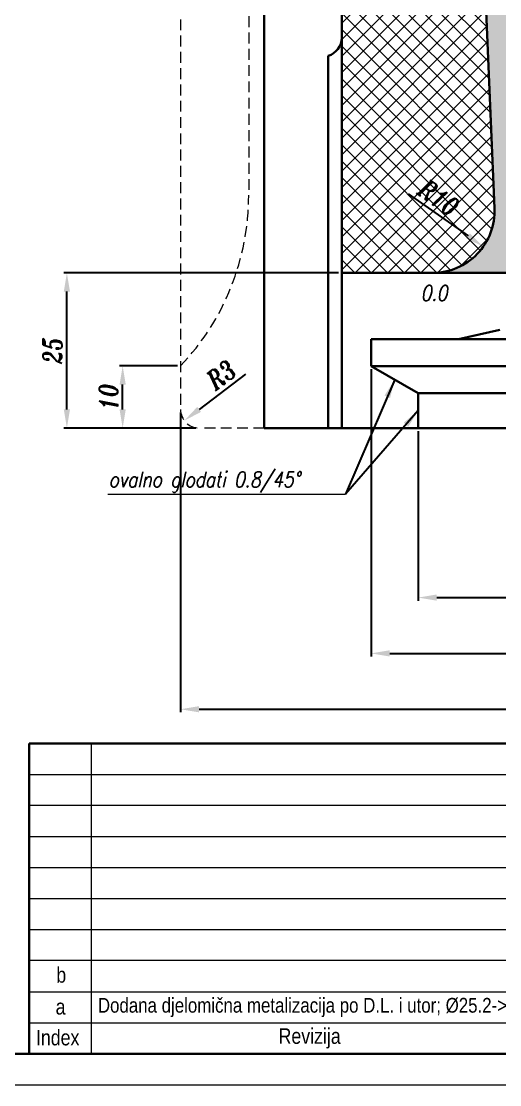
# Model space of a CAD drawing. Extents: x 459 to 1033, y 12 to 616.
# Drawn here: x 659.5 to 736.7, y 12.4 to 183.8 of the extents above; entities that cross this region are included whole.
import ezdxf

# ---------------------------------------------------------------- set-up
doc = ezdxf.new("R2010")
doc.units = 0
doc.header["$LTSCALE"] = 7
doc.header["$MEASUREMENT"] = 0
doc.linetypes.add('HIDDEN', pattern=[0.375, 0.25, -0.125])
doc.layers.get('0').update_dxf_attribs({"linetype": 'CONTINUOUS', "lineweight": 15})
for name, color, linetype, lineweight in [('2', 2, 'HIDDEN', 15), ('3', 3, 'CONTINUOUS', 30), ('8', 250, 'CONTINUOUS', 15)]:
    doc.layers.add(name, color=color, linetype=linetype, lineweight=lineweight)
doc.styles.add('ITALICT', font='ITALICT.shx', dxfattribs={"width": 0.8, "height": 3})
doc.styles.add('style2', font='swissc.ttf')
doc.dimstyles.get("Standard").update_dxf_attribs({"dimtxt": 3, "dimasz": 3, "dimexe": 0.5, "dimexo": 0.5, "dimgap": 0.8, "dimtad": 1, "dimdsep": 46, "dimtxsty": 'ITALICT', "dimcen": 0.09, "dimazin": 2, "dimtfac": 1, "dimtmove": 0, "dimatfit": 3, "dimfxl": 1, "dimtolj": 1, "dimtzin": 0, "dimarcsym": 0})

# ---------------------------------------------------------------- blocks, each defined once
blk = doc.blocks.new('*D10')
at = {"color": 0, "lineweight": -2, "transparency": 16777216}
for p, q in [((684.66, 128.22), (675.33, 128.22)), ((675.83, 121.22), (675.83, 125.22)), ((687.66, 118.22), (675.33, 118.22))]:
    blk.add_line(p, q, dxfattribs=at)
at = {"color": 0, "transparency": 16777216}
for points in [[(675.33, 125.22), (676.33, 125.22), (675.83, 128.22)], [(675.33, 121.22), (676.33, 121.22), (675.83, 118.22)]]:
    blk.add_solid(points, dxfattribs=at)
at = {"color": 0, "transparency": 16777216, "insert": (673.53, 123.22), "char_height": 3, "attachment_point": 5, "rotation": 90, "style": 'ITALICT'}
blk.add_mtext('\\A1;10', dxfattribs=at)
blk = doc.blocks.new('*D35')
at = {"color": 0, "lineweight": -2, "transparency": 16777216}
for p, q in [((710.66, 143.22), (666.33, 143.22)), ((666.83, 121.22), (666.83, 140.22)), ((675.33, 118.22), (666.33, 118.22))]:
    blk.add_line(p, q, dxfattribs=at)
at = {"color": 0, "transparency": 16777216}
for points in [[(666.33, 140.22), (667.33, 140.22), (666.83, 143.22)], [(666.33, 121.22), (667.33, 121.22), (666.83, 118.22)]]:
    blk.add_solid(points, dxfattribs=at)
at = {"color": 0, "transparency": 16777216, "insert": (664.53, 130.72), "char_height": 3, "attachment_point": 5, "rotation": 90, "style": 'ITALICT'}
blk.add_mtext('\\A1;25', dxfattribs=at)
blk = doc.blocks.new('*D41')
at = {"color": 0, "lineweight": -2, "transparency": 16777216}
for p, q in [((685.16, 120.72), (685.16, 72.39)), ((837.16, 120.72), (837.16, 72.39)), ((688.16, 72.89), (834.16, 72.89))]:
    blk.add_line(p, q, dxfattribs=at)
at = {"color": 0, "transparency": 16777216}
for points in [[(688.16, 73.39), (688.16, 72.39), (685.16, 72.89)], [(834.16, 73.39), (834.16, 72.39), (837.16, 72.89)]]:
    blk.add_solid(points, dxfattribs=at)
at = {"color": 0, "transparency": 16777216, "insert": (761.16, 75.19), "char_height": 3, "attachment_point": 5, "style": 'ITALICT'}
blk.add_mtext('\\A1;%%c152', dxfattribs=at)
blk = doc.blocks.new('*D50')
at = {"color": 0, "lineweight": -2, "transparency": 16777216}
for p, q in [((723.51, 117.72), (723.51, 90.39)), ((798.81, 117.72), (798.81, 90.39)), ((726.51, 90.89), (795.81, 90.89))]:
    blk.add_line(p, q, dxfattribs=at)
at = {"color": 0, "transparency": 16777216}
for points in [[(726.51, 91.39), (726.51, 90.39), (723.51, 90.89)], [(795.81, 91.39), (795.81, 90.39), (798.81, 90.89)]]:
    blk.add_solid(points, dxfattribs=at)
at = {"color": 0, "transparency": 16777216, "insert": (761.16, 94.18), "char_height": 3, "attachment_point": 5, "style": 'ITALICT'}
blk.add_mtext('\\A1;%%c75.3{}{\\H0.71x;\\C3;\\S+0.06^ +0.03;}', dxfattribs=at)
blk = doc.blocks.new('*D51')
at = {"color": 0, "lineweight": -2, "transparency": 16777216}
for p, q in [((715.91, 127.71), (715.91, 81.39)), ((806.41, 127.71), (806.41, 81.39)), ((718.91, 81.89), (803.41, 81.89))]:
    blk.add_line(p, q, dxfattribs=at)
at = {"color": 0, "transparency": 16777216}
for points in [[(718.91, 82.39), (718.91, 81.39), (715.91, 81.89)], [(803.41, 82.39), (803.41, 81.39), (806.41, 81.89)]]:
    blk.add_solid(points, dxfattribs=at)
at = {"color": 0, "transparency": 16777216, "insert": (761.16, 84.19), "char_height": 3, "attachment_point": 5, "style": 'ITALICT'}
blk.add_mtext('\\A1;%%c90.5', dxfattribs=at)
blk = doc.blocks.new('*D61')
at = {"color": 0, "lineweight": -2, "transparency": 16777216}
blk.add_line((695.67, 126.88), (688.16, 121.22), dxfattribs=at)
at = {"color": 0, "transparency": 16777216}
blk.add_solid([(687.86, 121.62), (688.47, 120.82), (685.77, 119.41)], dxfattribs=at)
at = {"color": 0, "transparency": 16777216, "insert": (691.73, 126.79), "char_height": 3, "attachment_point": 5, "rotation": 37.0367, "style": 'ITALICT'}
blk.add_mtext('\\A1;R3', dxfattribs=at)
blk = doc.blocks.new('*D188')
at = {"color": 0, "lineweight": -2, "transparency": 16777216}
blk.add_line((721.9, 155.98), (731.55, 149.19), dxfattribs=at)
at = {"color": 0, "transparency": 16777216}
blk.add_solid([(731.84, 149.6), (731.26, 148.79), (734, 147.47)], dxfattribs=at)
at = {"color": 0, "transparency": 16777216, "insert": (726.82, 155.33), "char_height": 3, "attachment_point": 5, "rotation": 324.8814, "style": 'ITALICT'}
blk.add_mtext('\\A1;R10', dxfattribs=at)

msp = doc.modelspace()

# ---------------------------------------------------------------- hatches: boundary and pattern name
at = {"layer": '8'}
h = msp.add_hatch(dxfattribs=at)
h.set_pattern_fill('ANSI37', color=256, scale=15)
h.paths.add_polyline_path([(732.3645, 301.5365, 0.02648553), (731.4506, 316.7508, -0.02824738), (730.8642, 327.121, 0.03896514), (728.6572, 355.3985, -0.0048727), (728.4246, 356.9797, 0.37483534), (718.5174, 365.621), (711.1642, 365.621), (711.1642, 143.221), (725.823, 143.221, 0.4267258), (735.814, 153.6462), (733.3148, 212.3734, -0.00887213), (732.8645, 230.5365)])
h.paths.add_polyline_path([(811.1642, 365.621), (803.8111, 365.621, 0.37483534), (793.9038, 356.9797, -0.0048727), (793.6713, 355.3985, 0.03896514), (791.4642, 327.121, -0.02824738), (790.8779, 316.7508, 0.02648553), (789.9639, 301.5365), (789.4639, 230.5365, -0.00887213), (789.0137, 212.3734), (786.5145, 153.6462, 0.4267258), (796.5055, 143.221), (811.1642, 143.221)])
h = msp.add_hatch(dxfattribs=at)
h.set_pattern_fill('DOTS', color=256, scale=15)
h.set_pattern_definition([(0, (741.7698, 165.5768), (0.46875, 0.9375), [0, -0.9375])])
h.paths.add_polyline_path([(745.5664, 206.717), (740.4448, 208.2529, -0.07996419), (739.2012, 208.0527), (733.4987, 208.0527), (733.6721, 203.9787), (739.2012, 203.9787, -1), (739.2012, 196.0527), (734.0093, 196.0527), (735.814, 153.6462, -0.4267258), (725.823, 143.221), (745.2658, 143.221), (745.0785, 147.621, -0.42672581), (747.9536, 150.621)])
h.paths.add_polyline_path([(739.2012, 203.9787), (733.6721, 203.9787), (734.0093, 196.0527), (739.2012, 196.0527, 1)], flags=17)
h.paths.add_polyline_path([(733.4003, 210.3654), (733.4987, 208.0527), (739.2012, 208.0527, 0.07996419), (740.4448, 208.2529)], flags=17)
h.paths.add_polyline_path([(744.3642, 301.621, 0.02648553), (743.3741, 318.1035, -0.02824738), (742.8642, 327.121, 0.03896514), (740.5119, 357.2604, -0.01390448), (740.0151, 361.121, -0.39854537), (736.7698, 364.1963, -0.00488407), (736.7071, 365.621), (718.5174, 365.621, -0.37483534), (728.4246, 356.9797, 0.0048727), (728.6572, 355.3985, -0.03896514), (730.8642, 327.121, 0.02824738), (731.4506, 316.7508, -0.02648553), (732.3645, 301.5365), (732.8645, 230.5365, 0.00887213), (733.3148, 212.3734), (733.4003, 210.3654), (745.5664, 206.717), (745.304, 212.8836, -0.00887213), (744.8642, 230.621)])
h.paths.add_polyline_path([(790.8779, 316.7508, 0.02824738), (791.4642, 327.121, -0.03896514), (793.6713, 355.3985, 0.0048727), (793.9038, 356.9797, -0.37483534), (803.8111, 365.621), (785.6214, 365.621, -0.00488407), (785.5587, 364.1963, -0.39854537), (782.3134, 361.121, -0.01390448), (781.8166, 357.2604, 0.03896514), (779.4642, 327.121, -0.02824738), (778.9544, 318.1035, 0.02648553), (777.9642, 301.621), (777.4642, 230.621, -0.00887213), (777.0245, 212.8836), (774.3749, 150.621, -0.42672581), (777.2499, 147.621), (777.0627, 143.221), (796.5055, 143.221, -0.4267258), (786.5145, 153.6462), (789.0137, 212.3734, 0.00887213), (789.4639, 230.5365), (789.9639, 301.5365, -0.02648553)])
h.paths.add_polyline_path([(739.3278, 254.9095), (739.3278, 262.2512), (736.7028, 262.2512), (736.7028, 254.9095)], flags=24)
h.paths.add_polyline_path([(741.4301, 246.0148), (741.4301, 254.122), (737.6801, 254.122), (737.6801, 246.0148)], flags=24)
h.paths.add_polyline_path([(785.1841, 246.0148), (785.1841, 254.122), (781.4341, 254.122), (781.4341, 246.0148)], flags=24)
h.paths.add_polyline_path([(783.0817, 254.9095), (783.0817, 262.2512), (780.4567, 262.2512), (780.4567, 254.9095)], flags=24)

# ---------------------------------------------------------------- linework, layer by layer
for p, q in [((673.45, 107.5836), (711.765, 107.5836)), ((670.7242, 67.3608), (670.7242, 17.3608)), ((660.7242, 62.3608), (874.4079, 62.3608)), ((874.4079, 57.3608), (660.7242, 57.3608)), ((660.7242, 52.3608), (829.5661, 52.3608)), ((660.7242, 47.3608), (829.5661, 47.3608)), ((660.7242, 42.3608), (829.5661, 42.3608)), ((660.7242, 37.3608), (874.4079, 37.3608)), ((777.5661, 32.3608), (660.7242, 32.3608)), ((660.7242, 27.3608), (874.4079, 27.3608)), ((660.7242, 22.3608), (874.4079, 22.3608)), ((459.4079, 12.3608), (879.4079, 12.3608))]:
    msp.add_line(p, q)
at = {"layer": '2'}
for p, q in [((696.1642, 286.971), (696.1642, 155.771)), ((685.1642, 275.971), (685.1642, 121.221)), ((698.6642, 118.221), (688.1642, 118.221))]:
    msp.add_line(p, q, dxfattribs=at)
for centre, radius, start, end in [((656.1642, 155.771), 40, 316.468848, 0), ((688.1642, 121.221), 3, 180, 270)]:
    msp.add_arc(centre, radius, start, end, dxfattribs=at)
at = {"layer": '3'}
for p, q in [((698.6642, 385.5702), (698.6642, 118.221)), ((711.1642, 385.621), (711.1642, 118.221)), ((735.814, 153.6462), (733.3148, 212.3734)), ((708.9804, 178.221), (708.9804, 118.221)), ((745.2658, 143.221), (711.1642, 143.221)), ((736.6642, 134.021), (730.0072, 132.521)), ((761.1642, 132.521), (715.9142, 132.521)), ((715.9142, 128.2089), (715.9142, 132.521)), ((715.9142, 128.2089), (761.1642, 128.2089)), ((723.5142, 123.821), (715.9142, 128.2089)), ((761.1642, 123.821), (723.5142, 123.821)), ((723.5142, 118.221), (723.5142, 123.821)), ((761.1642, 118.221), (698.6642, 118.221)), ((660.7242, 67.3608), (874.4079, 67.3608)), ((660.7242, 67.3608), (660.7242, 17.3608)), ((479.4079, 17.3608), (874.4079, 17.3608)), ((660.7242, 17.3608), (874.4079, 17.3608))]:
    msp.add_line(p, q, dxfattribs=at)
for centre, radius, start, end in [((708.1642, 181.1079), 3, 285.786856, 0), ((725.823, 153.221), 10, 270, 2.436773)]:
    msp.add_arc(centre, radius, start, end, dxfattribs=at)

# ---------------------------------------------------------------- texts
at = {"style": 'ITALICT', "width": 0.8}
for s, p in [('0.0', (723.9176, 138.7304)), ('ovalno glodati 0.8/45%%d', (673.5763, 108.6804))]:
    msp.add_text(s, height=2.5, dxfattribs=at).set_placement(p)
at = {"style": 'style2'}
for s, height, p in [('b', 2.5, (665.1282, 28.8142)), ('Dodana djelomična metalizacija po D.L. i utor; %%C25.2-> %%C25.4', 2.375, (671.8337, 23.9806)), ('a', 2.5, (665.0155, 23.6746)), ('Index', 2.5, (661.8403, 18.7091)), ('Revizija', 2.5, (700.9856, 18.9547))]:
    msp.add_text(s, height=height, dxfattribs=at).set_placement(p)

# ---------------------------------------------------------------- dimensions: what is measured, and where the dimension line sits
dim = msp.add_radius_dim(center=(725.823, 153.221), mpoint=(734.0026, 147.4683), dimstyle='Standard')
dim.commit()
dim.dimension.update_dxf_attribs({"geometry": '*D188', "text_midpoint": (725.4958, 153.4511), "dimtype": 164})
dim = msp.add_linear_dim(base=(666.8311, 143.221), p1=(675.8311, 118.221), p2=(711.1642, 143.221), angle=90, dimstyle='Standard', override={"dimtmove": 0})
dim.commit()
dim.dimension.update_dxf_attribs({"geometry": '*D35', "text_midpoint": (666.8311, 130.721), "dimtype": 160})
dim = msp.add_radius_dim(center=(688.1642, 121.221), mpoint=(685.7695, 119.4141), dimstyle='Standard', override={"dimtmove": 1})
dim.commit()
dim.dimension.update_dxf_attribs({"geometry": '*D61', "text_midpoint": (693.1134, 124.9555), "dimtype": 164})
dim = msp.add_linear_dim(base=(675.8311, 128.221), p1=(688.1642, 118.221), p2=(685.1642, 128.221), angle=90, dimstyle='Standard', override={"dimtmove": 0})
dim.commit()
dim.dimension.update_dxf_attribs({"geometry": '*D10', "text_midpoint": (673.5311, 123.221)})
for base, p1, p2, text, override, picture, middle in [((806.4142, 81.8925), (715.9142, 128.2089), (806.4142, 128.2089), '%%c<>', {"dimtmove": 0}, '*D51', (761.1642, 81.8925)), ((837.1642, 72.8925), (685.1642, 121.221), (837.1642, 121.221), '%%c<>', {"dimtmove": 0}, '*D41', (761.1642, 72.8925)), ((798.8142, 90.8925), (723.5142, 118.221), (798.8142, 118.221), '%%c<>{}{\\H0.71x;\\C3;\\S+0.06^ +0.03;}', {"dimtp": 0.06, "dimtm": -0.03, "dimtdec": 2, "dimtmove": 0, "dimtzin": 0}, '*D50', (761.1642, 90.8925))]:
    dim = msp.add_linear_dim(base=base, p1=p1, p2=p2, text=text, dimstyle='Standard', override=override)
    dim.commit()
    dim.dimension.update_dxf_attribs({"geometry": picture, "text_midpoint": middle, "dimtype": 160})

# ---------------------------------------------------------------- leaders
for points in [[(719.7142, 126.015), (711.765, 107.5836)], [(723.5142, 121.021), (711.765, 107.5836)]]:
    msp.add_leader(points, dimstyle='Standard', override={"dimgap": 0.7, "dimtad": 0})

doc.saveas('drawing.dxf')
